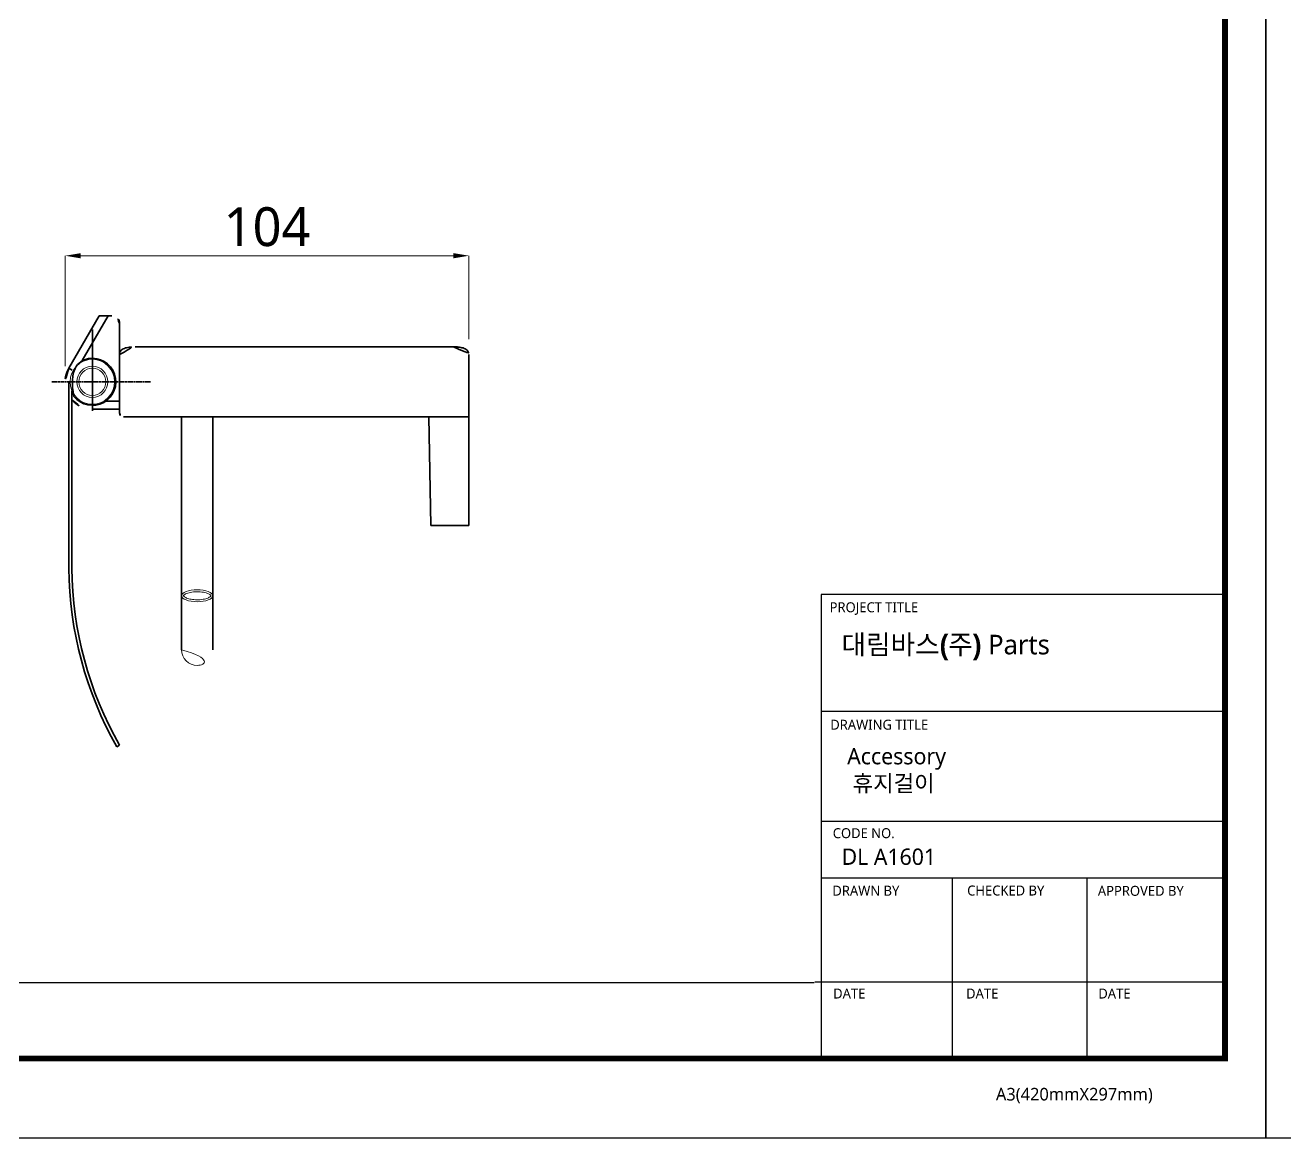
# Model space of a CAD drawing. Extents: x 16296660632 to 16296677481, y -37409620961 to -37409618123.
# Drawn here: x 16296676158.3 to 16296676482.7, y -37409618710.2 to -37409618423.7 of the extents above; entities that cross this region are included whole.
import ezdxf

# ---------------------------------------------------------------- set-up
doc = ezdxf.new("R2010")
doc.units = 0
doc.header["$LTSCALE"] = 10
doc.header["$MEASUREMENT"] = 0
doc.header["$PDMODE"] = 3
doc.header["$PDSIZE"] = -10
doc.linetypes.add('CENTER', pattern=[2, 1.25, -0.25, 0.25, -0.25])
doc.layers.get('0').update_dxf_attribs({"linetype": 'CONTINUOUS'})
doc.layers.get('DEFPOINTS').update_dxf_attribs({"linetype": 'CONTINUOUS'})
doc.layers.add('标尺线', color=82, linetype='CONTINUOUS', lineweight=18)
doc.layers.add('粗实线', color=7, linetype='CONTINUOUS', lineweight=35)
doc.styles.add('Daelim Dimension', font='')
doc.styles.get('Daelim Dimension').set_extended_font_data('NanumGothic')
doc.dimstyles.new('DEFAULT', dxfattribs={"dimscale": 2, "dimtxt": 2, "dimasz": 2, "dimexe": 0, "dimexo": 2, "dimgap": 1, "dimtad": 1, "dimdec": 1, "dimzin": 9, "dimdsep": 46, "dimtxsty": 'Daelim Dimension', "dimcen": 0.5, "dimclrd": 252, "dimclre": 252, "dimclrt": 3, "dimadec": 1, "dimazin": 0, "dimtfac": 1, "dimtdec": 1, "dimtix": 1, "dimtmove": 0, "dimatfit": 3, "dimfxl": 1, "dimtolj": 1, "dimtzin": 1, "dimlwd": 9, "dimlwe": 9, "dimarcsym": 0})

# ---------------------------------------------------------------- blocks, each defined once
blk = doc.blocks.new('*D1')
at = {"layer": 'DEFPOINTS', "color": 0, "transparency": 16777216}
for p in [(16296676272.58959, -37409618483.094063), (16296676272.58959, -37409618508.558311), (16296676168.58959, -37409618515.558311)]:
    blk.add_point(p, dxfattribs=at)
at = {"layer": '标尺线', "color": 5, "lineweight": 9, "transparency": 16777216}
for p, q in [((16296676168.58959, -37409618511.558311), (16296676168.58959, -37409618483.094063)), ((16296676172.58959, -37409618483.094063), (16296676268.58959, -37409618483.094063)), ((16296676272.58959, -37409618504.558311), (16296676272.58959, -37409618483.094063))]:
    blk.add_line(p, q, dxfattribs=at)
at = {"layer": '标尺线', "color": 5, "transparency": 16777216}
for points in [[(16296676172.58959, -37409618482.427391), (16296676172.58959, -37409618483.760719), (16296676168.58959, -37409618483.094063)], [(16296676268.58959, -37409618482.427391), (16296676268.58959, -37409618483.760719), (16296676272.58959, -37409618483.094063)]]:
    blk.add_solid(points, dxfattribs=at)
at = {"layer": '标尺线', "color": 7, "transparency": 16777216, "insert": (16296676220.58959, -37409618475.686333), "char_height": 10, "attachment_point": 5, "style": 'Daelim Dimension'}
blk.add_mtext('\\A1;104', dxfattribs=at)

msp = doc.modelspace()

# ---------------------------------------------------------------- linework, layer by layer
at = {"color": 5, "ltscale": 40}
for p, q in [((16296676467.30328, -37409618570.351807), (16296676363.260189, -37409618570.351807)), ((16296676467.30328, -37409618600.42482), (16296676363.260189, -37409618600.42482)), ((16296676467.30328, -37409618600.42482), (16296676363.260189, -37409618600.42482)), ((16296676467.30328, -37409618628.714508), (16296676363.260189, -37409618628.714508)), ((16296676467.30328, -37409618628.714508), (16296676363.260189, -37409618628.714508)), ((16296676467.30328, -37409618643.305161), (16296676363.260189, -37409618643.305161)), ((16296676467.30328, -37409618643.305161), (16296676363.260189, -37409618643.305161)), ((16296676397.054291, -37409618643.305161), (16296676397.054291, -37409618689.752136)), ((16296676431.73683, -37409618643.305161), (16296676431.73683, -37409618689.752136)), ((16296676467.30328, -37409618670.135803), (16296676361.615641, -37409618670.135803)), ((16296676467.30328, -37409618670.135803), (16296676364.070789, -37409618670.135803)), ((16296676467.30328, -37409618689.752136), (16296676378.138069, -37409618689.752136))]:
    msp.add_line(p, q, dxfattribs=at)
at = {"color": 5, "ltscale": 0.5}
msp.add_line((16296676363.260189, -37409618570.351807), (16296676363.260189, -37409618690.381477), dxfattribs=at)
at = {"color": 5}
msp.add_line((16296675837.303169, -37409618670.210213), (16296676361.49045, -37409618670.210213), dxfattribs=at)
at = {"ltscale": 0.5}
for points in [[(16296675826.83497, -37409618710.177101), (16296676477.83497, -37409618710.177101), (16296676477.83497, -37409618233.177101), (16296675826.83497, -37409618233.177101)], [(16296676477.834841, -37409618710.177017), (16296677128.834841, -37409618710.177017), (16296677128.834841, -37409618233.177017), (16296676477.834841, -37409618233.177017)]]:
    msp.add_lwpolyline(points, close=True, dxfattribs=at)
at = {"color": 5, "linetype": 'ByBlock', "lineweight": 200, "const_width": 1.5}
msp.add_lwpolyline([(16296675837.303169, -37409618689.75238), (16296676467.303169, -37409618689.75238), (16296676467.303169, -37409618244.25238), (16296675837.303169, -37409618244.25238)], close=True, dxfattribs=at)
at = {"layer": '标尺线', "color": 7}
for radius in [5.745636, 4, 3.5]:
    msp.add_circle((16296676175.58959, -37409618515.558311), radius, dxfattribs=at)
msp.add_arc((16296676202.58959, -37409618584.558311), 4, 180, 0, dxfattribs=at)
msp.add_ellipse((16296676202.58959, -37409618570.637093), major_axis=(-4, 0), ratio=0.3822492089, dxfattribs=at)
msp.add_open_spline([(16296676199.08959, -37409618570.637093), (16296676199.08959, -37409618570.650703), (16296676199.09116, -37409618570.66626), (16296676199.12258, -37409618570.730507), (16296676199.154421, -37409618570.777802), (16296676199.267361, -37409618570.889236), (16296676199.34786, -37409618570.952637), (16296676199.673941, -37409618571.153954), (16296676200.002489, -37409618571.291649), (16296676200.796471, -37409618571.50795), (16296676201.261511, -37409618571.588097), (16296676202.242069, -37409618571.672707), (16296676202.757389, -37409618571.677353), (16296676203.82793, -37409618571.604927), (16296676204.375879, -37409618571.514023), (16296676205.18774, -37409618571.284882), (16296676205.487061, -37409618571.160027), (16296676205.848419, -37409618570.945152), (16296676205.953199, -37409618570.855827), (16296676206.058611, -37409618570.731987), (16296676206.07729, -37409618570.691803), (16296676206.09169, -37409618570.644386), (16296676206.09152, -37409618570.636139), (16296676206.082939, -37409618570.596909), (16296676206.07073, -37409618570.563164), (16296676205.995001, -37409618570.463409), (16296676205.93144, -37409618570.399742), (16296676205.74786, -37409618570.265427), (16296676205.628481, -37409618570.194901), (16296676205.1572, -37409618569.972343), (16296676204.704029, -37409618569.834396), (16296676203.669241, -37409618569.650757), (16296676203.08794, -37409618569.603767), (16296676201.931141, -37409618569.61306), (16296676201.35614, -37409618569.66938), (16296676200.345909, -37409618569.868797), (16296676199.91102, -37409618570.013496), (16296676199.429979, -37409618570.261292), (16296676199.29789, -37409618570.356033), (16296676199.14941, -37409618570.500397), (16296676199.116119, -37409618570.553558), (16296676199.090981, -37409618570.611954), (16296676199.08959, -37409618570.625076), (16296676199.08959, -37409618570.637093)], degree=3, knots=[0, 0, 0, 0, 0.1848033456, 0.1848033456, 0.3696066912, 0.3696066912, 0.5544100368, 0.5544100368, 0.9515950471, 0.9515950471, 1.3487800574, 1.3487800574, 1.7459650676, 1.7459650676, 2.2068116236, 2.2068116236, 2.5702924075, 2.5702924075, 2.8270461732, 2.8270461732, 3.0260462081, 3.0260462081, 3.2250462431, 3.2250462431, 3.424046278, 3.424046278, 3.623046313, 3.623046313, 3.8220463479, 3.8220463479, 4.2777279738, 4.2777279738, 4.7334095996, 4.7334095996, 5.1890912255, 5.1890912255, 5.6447728514, 5.6447728514, 5.9086495343, 5.9086495343, 6.1200715649, 6.1200715649, 6.2831853072, 6.2831853072, 6.2831853072, 6.2831853072], dxfattribs=at)
at = {"layer": '粗实线', "color": 7, "linetype": 'Continuous'}
for p, q in [((16296676177.32165, -37409618498.558311), (16296676169.52742, -37409618512.058311)), ((16296676172.962589, -37409618510.108421), (16296676179.63105, -37409618498.558311)), ((16296676180.58959, -37409618498.558311), (16296676177.32165, -37409618498.558311)), ((16296676182.58959, -37409618500.558311), (16296676182.58959, -37409618522.558311)), ((16296676268.58959, -37409618506.558311), (16296676186.58959, -37409618506.558311)), ((16296676182.58959, -37409618523.558311), (16296676182.58959, -37409618508.558311)), ((16296676272.58959, -37409618552.558311), (16296676272.58959, -37409618508.558311)), ((16296676170.35014, -37409618512.533318), (16296676169.52742, -37409618512.058311)), ((16296676169.539591, -37409618563.561028), (16296676169.539591, -37409618515.558311)), ((16296676170.33959, -37409618563.558311), (16296676170.33959, -37409618517.892799)), ((16296676171.069521, -37409618519.105324), (16296676170.852819, -37409618519.322006)), ((16296676175.58959, -37409618520.558311), (16296676175.58959, -37409618522.558311)), ((16296676175.58959, -37409618522.558311), (16296676182.58959, -37409618522.558311)), ((16296676182.58959, -37409618520.558311), (16296676178.99584, -37409618520.558311)), ((16296676272.58959, -37409618524.558311), (16296676183.58959, -37409618524.558311)), ((16296676198.58959, -37409618524.558311), (16296676198.58959, -37409618584.558311)), ((16296676206.58959, -37409618524.558311), (16296676206.58959, -37409618584.558311)), ((16296676262.2754, -37409618524.558311), (16296676262.764139, -37409618552.558311)), ((16296676272.58959, -37409618552.558311), (16296676262.764139, -37409618552.558311)), ((16296676181.921169, -37409618609.506821), (16296676182.613991, -37409618609.106819))]:
    msp.add_line(p, q, dxfattribs=at)
at = {"layer": '粗实线', "color": 1, "linetype": 'CENTER', "ltscale": 0.008471}
for p, q in [((16296676175.58959, -37409618523.068314), (16296676175.58959, -37409618502.048317)), ((16296676190.59959, -37409618515.558311), (16296676165.07959, -37409618515.558311))]:
    msp.add_line(p, q, dxfattribs=at)
at = {"layer": '粗实线', "color": 7, "linetype": 'Continuous'}
for centre, radius, start, end in [((16296676180.58959, -37409618500.558311), 2, 0, 90), ((16296676175.58959, -37409618515.558311), 6.05, 218.46968008, 180), ((16296676175.58959, -37409618515.558311), 7, 150.00001492, 210.19859573), ((16296676175.58959, -37409618515.558311), 7, 221.40962901, 270), ((16296676263.33744, -37409618562.925377), 93.8, 180.38817626, 209.77562378), ((16296676263.33744, -37409618562.925377), 93, 180.38992474, 209.77361766)]:
    msp.add_arc(centre, radius, start, end, dxfattribs=at)
for points, knots in [([(16296676182.58959, -37409618508.558311), (16296676182.58959, -37409618508.352058), (16296676182.64057, -37409618508.036217), (16296676182.836161, -37409618507.668602), (16296676183.10519, -37409618507.350227), (16296676183.541519, -37409618507.056107), (16296676184.317829, -37409618506.759331), (16296676185.34708, -37409618506.589729), (16296676186.17524, -37409618506.558311), (16296676186.58959, -37409618506.558311)], [0, 0, 0, 0, 0.1245800098, 0.1871463225, 0.2497309587, 0.3746148396, 0.4997006023, 0.7497256384, 1, 1, 1, 1]), ([(16296676268.58959, -37409618506.558311), (16296676269.00395, -37409618506.558311), (16296676269.8321, -37409618506.589729), (16296676270.861349, -37409618506.759323), (16296676271.63764, -37409618507.056107), (16296676272.073971, -37409618507.350197), (16296676272.34301, -37409618507.668571), (16296676272.53861, -37409618508.036209), (16296676272.58959, -37409618508.352051), (16296676272.58959, -37409618508.558311)], [0, 0, 0, 0, 0.250272139, 0.5002949948, 0.6253792244, 0.7502592967, 0.8128459927, 0.8754158414, 1, 1, 1, 1])]:
    msp.add_open_spline(points, degree=3, knots=knots, dxfattribs=at)
msp.add_open_spline([(16296676182.58959, -37409618523.558311), (16296676182.58959, -37409618524.224983), (16296676182.92293, -37409618524.558311), (16296676183.58959, -37409618524.558311)], degree=3, dxfattribs=at)

# ---------------------------------------------------------------- texts
at = {"color": 5, "ltscale": 40, "style": 'Daelim Dimension'}
for s, height, p in [('PROJECT TITLE', 2.56901127, (16296676365.462749, -37409618574.880287)), ('DRAWING TITLE', 2.56901127, (16296676365.627451, -37409618605.11618)), ('CODE NO.', 2.5690113, (16296676366.27169, -37409618633.038162)), ('DRAWN BY', 2.5690113, (16296676366.17095, -37409618647.846558)), ('CHECKED BY', 2.5690113, (16296676400.881121, -37409618647.800987)), ('APPROVED BY', 2.56901127, (16296676434.54451, -37409618647.88398)), ('DATE', 2.5690113, (16296676366.371611, -37409618674.324547)), ('DATE', 2.5690113, (16296676400.607941, -37409618674.324547)), ('DATE', 2.5690113, (16296676434.662649, -37409618674.324547)), ('A3(420mmX297mm)', 3.24237133, (16296676408.288231, -37409618700.568092))]:
    msp.add_text(s, height=height, dxfattribs=at).set_placement(p)
at = {"attachment_point": 1, "style": 'Daelim Dimension'}
for s, insert, char_height, width in [('{\\fPretendard Variable SemiBold|b0|i0|c129|p2;\\C7;대림바스(주)} Parts', (16296676368.518459, -37409618580.682121), 5.03600079, 80.93992813), (' Accessory\\P  휴지걸이', (16296676368.562889, -37409618609.828568), 4.2041236, 70.7511006), ('DL A1601', (16296676368.562889, -37409618635.719971), 4.2041236, 70.7511006)]:
    msp.add_mtext(s, dxfattribs=dict(at, insert=insert, char_height=char_height, width=width))

# ---------------------------------------------------------------- dimensions: what is measured, and where the dimension line sits
at = {"layer": '标尺线'}
dim = msp.add_linear_dim(base=(16296676272.58959, -37409618483.094063), p1=(16296676168.58959, -37409618515.558311), p2=(16296676272.58959, -37409618508.558311), dimstyle='DEFAULT', override={"dimtxt": 5, "dimclrd": 5, "dimclre": 5, "dimclrt": 7}, dxfattribs=at)
dim.commit()
dim.dimension.update_dxf_attribs({"geometry": '*D1', "text_midpoint": (16296676220.58959, -37409618475.686333)})

doc.saveas('drawing.dxf')
